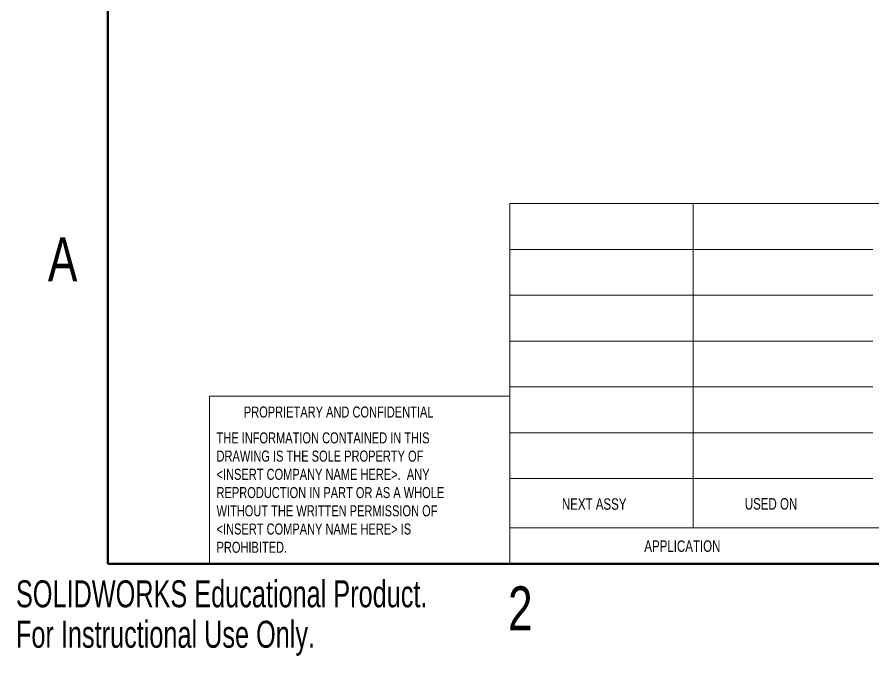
# Model space of a CAD drawing. Header units: inches. Extents: x 0 to 10.9, y 0 to 8.4.
# Drawn here: x 0.006 to 4.668, y -0.002 to 3.48 of the extents above; entities that cross this region are included whole.
import ezdxf

# ---------------------------------------------------------------- set-up
doc = ezdxf.new("R2010")
doc.units = ezdxf.units.IN
doc.header["$MEASUREMENT"] = 0
doc.styles.add('SLDTEXTSTYLE0', font='TXT', dxfattribs={"width": 0.75})
doc.styles.add('SLDTEXTSTYLE4', font='TXT', dxfattribs={"width": 0.7})

msp = doc.modelspace()

# ---------------------------------------------------------------- linework, layer by layer
at = {"color": 7, "linetype": 'Continuous', "lineweight": 50}
for p, q in [((0.5, 0.5), (0.5, 8)), ((10.5, 0.5), (0.5, 0.5))]:
    msp.add_line(p, q, dxfattribs=at)
at = {"color": 7, "linetype": 'Continuous', "lineweight": 18}
for p, q in [((2.6911, 2.4643), (10.5, 2.4643)), ((2.6911, 0.5), (2.6911, 2.4643)), ((3.6891, 2.4643), (3.6891, 0.6963)), ((2.6911, 2.2143), (4.6683, 2.2143)), ((2.6911, 1.9643), (4.6683, 1.9643)), ((2.6911, 1.7143), (4.6683, 1.7143)), ((2.6911, 1.4643), (4.6683, 1.4643)), ((1.0539, 0.5), (1.0539, 1.4143)), ((2.6911, 1.4143), (1.0539, 1.4143)), ((2.6911, 1.2143), (4.6683, 1.2143)), ((2.6911, 0.9643), (4.6683, 0.9643)), ((2.6911, 0.6963), (6.0452, 0.6963))]:
    msp.add_line(p, q, dxfattribs=at)

# ---------------------------------------------------------------- texts
at = {"color": 7, "linetype": 'Continuous', "lineweight": 0, "style": 'SLDTEXTSTYLE0'}
for s, insert, char_height, attachment_point in [('A', (0.2542, 2.2802), 0.24, 2), ('PROPRIETARY AND CONFIDENTIAL', (1.2413, 1.3576), 0.06, 1), ('THE INFORMATION CONTAINED IN THIS', (1.0927, 1.2166), 0.06, 1), ('DRAWING IS THE SOLE PROPERTY OF', (1.0927, 1.1173), 0.06, 1), ('<INSERT COMPANY NAME HERE>.  ANY', (1.0927, 1.0179), 0.06, 1), ('REPRODUCTION IN PART OR AS A WHOLE', (1.0927, 0.9185), 0.06, 1), ('NEXT ASSY', (2.9741, 0.8571), 0.0625, 1), ('USED ON', (3.9706, 0.8582), 0.0625, 1), ('WITHOUT THE WRITTEN PERMISSION OF', (1.0927, 0.8191), 0.06, 1), ('<INSERT COMPANY NAME HERE> IS', (1.0927, 0.7198), 0.06, 1), ('PROHIBITED.', (1.0927, 0.6204), 0.06, 1), ('APPLICATION', (3.4232, 0.6279), 0.0625, 1), ('2', (2.7476, 0.3773), 0.24, 2)]:
    msp.add_mtext(s, dxfattribs=dict(at, insert=insert, char_height=char_height, attachment_point=attachment_point))
at = {"color": 7, "linetype": 'Continuous', "char_height": 0.14705, "attachment_point": 1, "style": 'SLDTEXTSTYLE4'}
for s, insert in [('SOLIDWORKS Educational Product.', (0, 0.4101)), ('For Instructional Use Only.', (0, 0.1896))]:
    msp.add_mtext(s, dxfattribs=dict(at, insert=insert))

doc.saveas('drawing.dxf')
